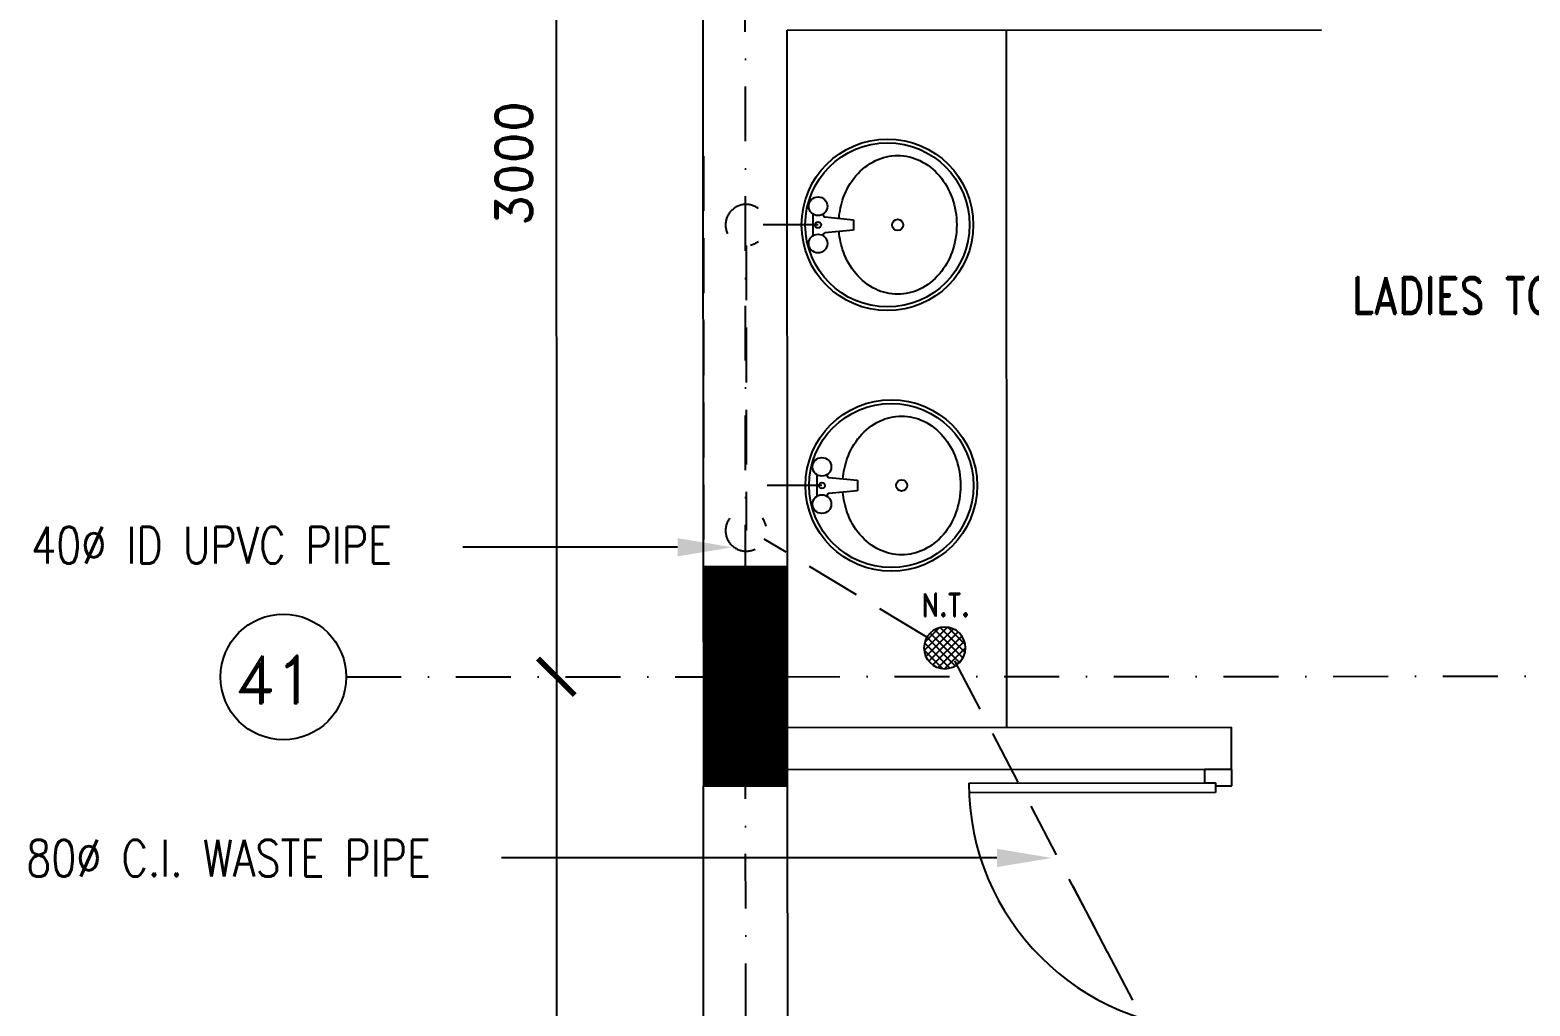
# Model space of a CAD drawing. Extents: x -437689 to -407696, y -55787 to -37037.
# Drawn here: x -425959 to -423906, y -40824 to -39487 of the extents above; entities that cross this region are included whole.
import ezdxf

# ---------------------------------------------------------------- set-up
doc = ezdxf.new("R2010")
doc.units = 0
doc.header["$LTSCALE"] = 150
doc.header["$MEASUREMENT"] = 0
for name, pattern in [('CENTER', [2, 1.25, -0.25, 0.25, -0.25]), ('DASHDOT', [1, 0.5, -0.25, 0, -0.25]), ('DASHED', [0.75, 0.5, -0.25])]:
    doc.linetypes.add(name, pattern=pattern)
doc.layers.get('0').update_dxf_attribs({"linetype": 'CONTINUOUS'})
for name, color, linetype in [('COL', 2, 'CONTINUOUS'), ('DIM', 6, 'CONTINUOUS'), ('DIM-NEW', 7, 'CONTINUOUS'), ('DOOR', 31, 'CONTINUOUS'), ('DR', 6, 'CONTINUOUS'), ('F', 9, 'CONTINUOUS'), ('GRID', 252, 'DASHDOT'), ('TEXT', 7, 'CONTINUOUS'), ('TXT', 7, 'CONTINUOUS'), ('WALL', 7, 'CONTINUOUS'), ('WASTE', 3, 'DASHED')]:
    doc.layers.add(name, color=color, linetype=linetype)
doc.styles.add('RD', font='ROMAND.shx', dxfattribs={"width": 0.8})
doc.styles.add('ROMAND', font='ROMAND', dxfattribs={"height": 300})
doc.styles.add('T', font='romans.shx', dxfattribs={"height": 450})
doc.styles.add('TESTI', font='ROMAND.SHX')

msp = doc.modelspace()

# ---------------------------------------------------------------- linework, layer by layer
at = {"color": 0}
for p, q in [((-424734.8, -40336.9), (-424702.9, -40305)), ((-424734, -40325.4), (-424714.4, -40305.8)), ((-424732.5, -40345.1), (-424694.7, -40307.3)), ((-424692.1, -40357.8), (-424731.1, -40318.8)), ((-424728.4, -40351.6), (-424688.2, -40311.5)), ((-424686.2, -40353.2), (-424726.5, -40312.9)), ((-424722.8, -40356.7), (-424683.1, -40317)), ((-424681.7, -40347.1), (-424720.4, -40308.3)), ((-424678.7, -40339.4), (-424712.7, -40305.4)), ((-424678.4, -40329.1), (-424702.5, -40305.1)), ((-424709.6, -40361.6), (-424734.9, -40336.2)), ((-424699.6, -40360.9), (-424734.2, -40326.3)), ((-424715.8, -40360.2), (-424679.6, -40324.1)), ((-424706.7, -40361.8), (-424678.1, -40333.2)), ((-424692.1, -40357.8), (-424682, -40347.7))]:
    msp.add_line(p, q, dxfattribs=at)
for points in [[(-425072.3, -40195.5), (-425315.9, -40195.5), (-425366.3, -40195.5)], [(-424635.1, -40621), (-425262.9, -40621), (-425313.3, -40621)]]:
    msp.add_lwpolyline(points)
at = {"color": 0, "linetype": 'ByBlock', "const_width": 7.5}
for points in [[(-425263.2, -40347.9), (-425213.1, -40397.9)], [(-425213.1, -40397.9), (-425263.2, -40347.9)]]:
    msp.add_lwpolyline(points, dxfattribs=at)
for start, end in [(0, 180), (180, 360)]:
    msp.add_arc((-424706.6, -40333.3), 28.5, start, end)
for points in [[(-425072.3, -40183), (-424997.3, -40195.5), (-425072.3, -40208)], [(-424635.1, -40608.5), (-424560.1, -40621), (-424635.1, -40633.5)]]:
    msp.add_solid(points)
at = {"layer": 'COL'}
msp.add_line((-425036.8, -40222.3), (-424921.8, -40222.2), dxfattribs=at)
msp.add_line((-425036.8, -40222.3), (-424921.8, -40222.2), dxfattribs=at)
at = {"layer": 'COL', "const_width": 115}
msp.add_lwpolyline([(-424979.3, -40222.2), (-424979.2, -40522.2)], dxfattribs=at)
at = {"layer": 'COL'}
msp.add_lwpolyline([(-425036.8, -40222.3), (-425036.7, -40522.3), (-425036.7, -40522.3), (-424921.7, -40522.2), (-424921.8, -40222.2)], close=True, dxfattribs=at)
at = {"layer": 'DIM-NEW', "color": 252, "linetype": 'CENTER', "ltscale": 900}
for p, q in [((-425238.7, -38872.9), (-425238.1, -40372.9)), ((-425238.1, -40372.9), (-425237.6, -41872.9))]:
    msp.add_line(p, q, dxfattribs=at)
at = {"layer": 'DOOR', "color": 8}
for p, q in [((-424313.6, -40499.6), (-424351.1, -40499.6)), ((-424351.1, -40499.6), (-424351.1, -40518.3)), ((-424313.6, -40522.1), (-424313.6, -40499.6)), ((-424673.6, -40518.5), (-424336.1, -40518.3)), ((-424351.1, -40518.3), (-424336.1, -40518.3)), ((-424336.1, -40518.3), (-424336.1, -40531.4)), ((-424336.1, -40518.3), (-424336.1, -40522.1)), ((-424336.1, -40522.1), (-424313.6, -40522.1)), ((-424336.1, -40531.4), (-424673.3, -40531.6))]:
    msp.add_line(p, q, dxfattribs=at)
msp.add_arc((-424336.1, -40518.3), 337.5, 180.0226, 270.0226, dxfattribs=at)
at = {"layer": 'DR', "color": 3}
msp.add_line((-424531.1, -40659.5), (-424484.2, -40750), dxfattribs=at)
at = {"layer": 'F'}
for p, q in [((-424887.2, -39739), (-424887.2, -39768.9)), ((-424872.9, -39739), (-424872.9, -39740.6)), ((-424870.6, -39743.1), (-424831.5, -39746.8)), ((-424831.5, -39746.8), (-424831.5, -39761.1)), ((-424872.9, -39767.3), (-424872.9, -39768.9)), ((-424831.5, -39761.1), (-424870.6, -39764.8)), ((-424881.8, -40095.9), (-424881.8, -40125.9)), ((-424867.5, -40095.9), (-424867.5, -40097.5)), ((-424865.2, -40100), (-424826.2, -40103.7)), ((-424826.2, -40103.7), (-424826.1, -40118)), ((-424867.5, -40124.3), (-424867.5, -40125.8)), ((-424826.1, -40118), (-424865.2, -40121.7))]:
    msp.add_line(p, q, dxfattribs=at)
for points in [[(-424851.3, -39744.9, -0.064435), (-424845.4, -39716.9, -0.091719), (-424828.1, -39686.8, -0.103599), (-424801.2, -39665.9, -0.113912), (-424771, -39658.9, -0.113912), (-424740.8, -39665.9, -0.103599), (-424713.9, -39686.7, -0.091719), (-424696.6, -39716.9, -0.084785), (-424690.2, -39753.9, -0.084785), (-424696.5, -39790.9, -0.091719), (-424713.9, -39821.1, -0.103599), (-424740.7, -39842, -0.113912), (-424770.9, -39848.9, -0.113912), (-424801.1, -39842, -0.103599), (-424828, -39821.1, -0.091719), (-424845.3, -39791, -0.064435), (-424851.3, -39763)], [(-424846, -40101.9, -0.064435), (-424840, -40073.8, -0.091719), (-424822.7, -40043.7, -0.103599), (-424795.9, -40022.8, -0.113912), (-424765.6, -40015.8, -0.113912), (-424735.4, -40022.8, -0.103599), (-424708.6, -40043.6, -0.091719), (-424691.2, -40073.8, -0.084785), (-424684.9, -40110.8, -0.084785), (-424691.2, -40147.9, -0.091719), (-424708.5, -40178, -0.103599), (-424735.4, -40198.9, -0.113912), (-424765.6, -40205.9, -0.113912), (-424795.8, -40198.9, -0.103599), (-424822.7, -40178.1, -0.091719), (-424840, -40147.9, -0.064435), (-424846, -40119.9)]]:
    msp.add_lwpolyline(points, format="xyb", dxfattribs=at)
for centre, radius in [((-424785, -39753.9), 117.5), ((-424785, -39753.9), 112.4), ((-424880, -39728.4), 12.8), ((-424771, -39753.9), 7.66), ((-424880, -39779.5), 12.8), ((-424880, -39754), 4.09), ((-424779.7, -40110.9), 117.5), ((-424779.7, -40110.9), 112.4), ((-424874.7, -40085.3), 12.8), ((-424874.7, -40110.9), 4.09), ((-424765.6, -40110.8), 7.66), ((-424874.7, -40136.4), 12.8)]:
    msp.add_circle(centre, radius, dxfattribs=at)
for centre, start, end in [((-424870.3, -39740.6), 180.0226, 264.6317), ((-424870.3, -39767.3), 95.4136, 180.0226), ((-424865, -40097.5), 180.0226, 264.6317), ((-424865, -40124.3), 95.4136, 180.0226)]:
    msp.add_arc(centre, 2.55, start, end, dxfattribs=at)
at = {"layer": 'GRID'}
for p, q in [((-424978.1, -43091.8), (-424980, -38278.1)), ((-425525.8, -40373.1), (-422815, -40371.4))]:
    msp.add_line(p, q, dxfattribs=at)
at = {"layer": 'TEXT', "linetype": 'CONTINUOUS'}
msp.add_circle((-425611.8, -40373.1), 86, dxfattribs=at)
at = {"layer": 'WALL'}
for p, q in [((-425036.7, -40324.8), (-425037.3, -38929.8)), ((-424922.1, -39487.2), (-424190.8, -39486.9)), ((-424921.7, -40324.7), (-424922.1, -39487.2)), ((-424979.2, -40442.2), (-424314.2, -40442)), ((-424921.7, -40499.7), (-424314.2, -40499.5))]:
    msp.add_line(p, q, dxfattribs=at)
at = {"layer": 'WALL', "linetype": 'CONTINUOUS'}
for p, q in [((-424621.7, -40442.1), (-424622.1, -39487.1)), ((-424314.2, -40499.5), (-424314.2, -40442)), ((-425036.2, -41814.8), (-425036.7, -40522.3)), ((-424921.2, -41814.7), (-424921.7, -40522.2))]:
    msp.add_line(p, q, dxfattribs=at)
at = {"layer": 'WALL', "color": 251, "linetype": 'DASHED'}
msp.add_line((-425037, -39659.8), (-425036.7, -40314.8), dxfattribs=at)
at = {"layer": 'WASTE'}
for p, q in [((-424880, -39754), (-424978.5, -39754)), ((-424978.5, -39782.1), (-424978.5, -40172.6)), ((-424874.7, -40110.9), (-424973.2, -40110.9)), ((-424731, -40318.5), (-424953.7, -40184.2)), ((-424693.4, -40351), (-424399.6, -40911.3))]:
    msp.add_line(p, q, dxfattribs=at)
for centre, start, end in [((-424978.5, -39754), 53.1301, 306.8699), ((-424978.5, -40172.6), 143.1301, 36.8699)]:
    msp.add_arc(centre, 28.1, start, end, dxfattribs=at)

# ---------------------------------------------------------------- texts
at = {"layer": 'DIM', "color": 7, "ltscale": 900, "style": 'RD'}
msp.add_text('3000', height=50, rotation=90, dxfattribs=at).set_placement((-425271.3, -39755.5))
at = {"layer": 'TEXT', "style": 'T', "width": 0.8}
for s, p in [('40%%c ID UPVC PIPE', (-425956.9, -40217.6)), ('80%%c C.I. WASTE PIPE', (-425963.7, -40646.3))]:
    msp.add_text(s, height=50, dxfattribs=at).set_placement(p)
at = {"layer": 'TEXT', "style": 'ROMAND'}
msp.add_text('41', height=65, dxfattribs=at).set_placement((-425679.4, -40409.1))
at = {"layer": 'TXT', "style": 'TESTI', "width": 0.8}
for s, height, p in [('LADIES TOILET', 50, (-424149.3, -39875.7)), ('N.T.', 31.5, (-424738.1, -40290.1))]:
    msp.add_text(s, height=height, dxfattribs=at).set_placement(p)

doc.saveas('drawing.dxf')
